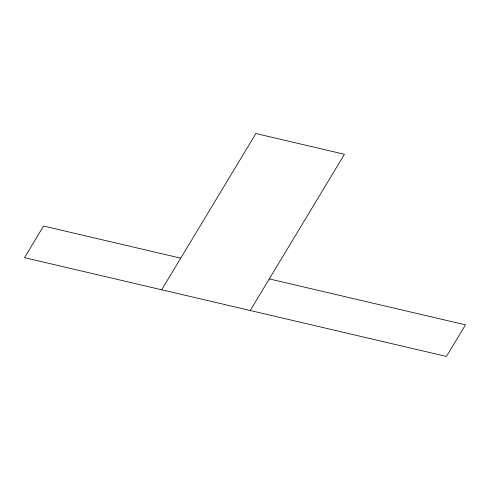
<?xml version="1.0" encoding="UTF-8"?>
<svg xmlns="http://www.w3.org/2000/svg" width="490" height="490" viewBox="0 0 490 490"><rect width="100%" height="100%" fill="white"/><g stroke="black" fill="none" stroke-linecap="round" stroke-linejoin="round"><path stroke-width="0.73" d="M161.669 289.78L255.89 133.543L344.452 154.283L250.231 310.513M180.73 258.169L43.561 226.049L24.5 257.66L446.439 356.457L465.5 324.852L269.292 278.908"/></g></svg>
